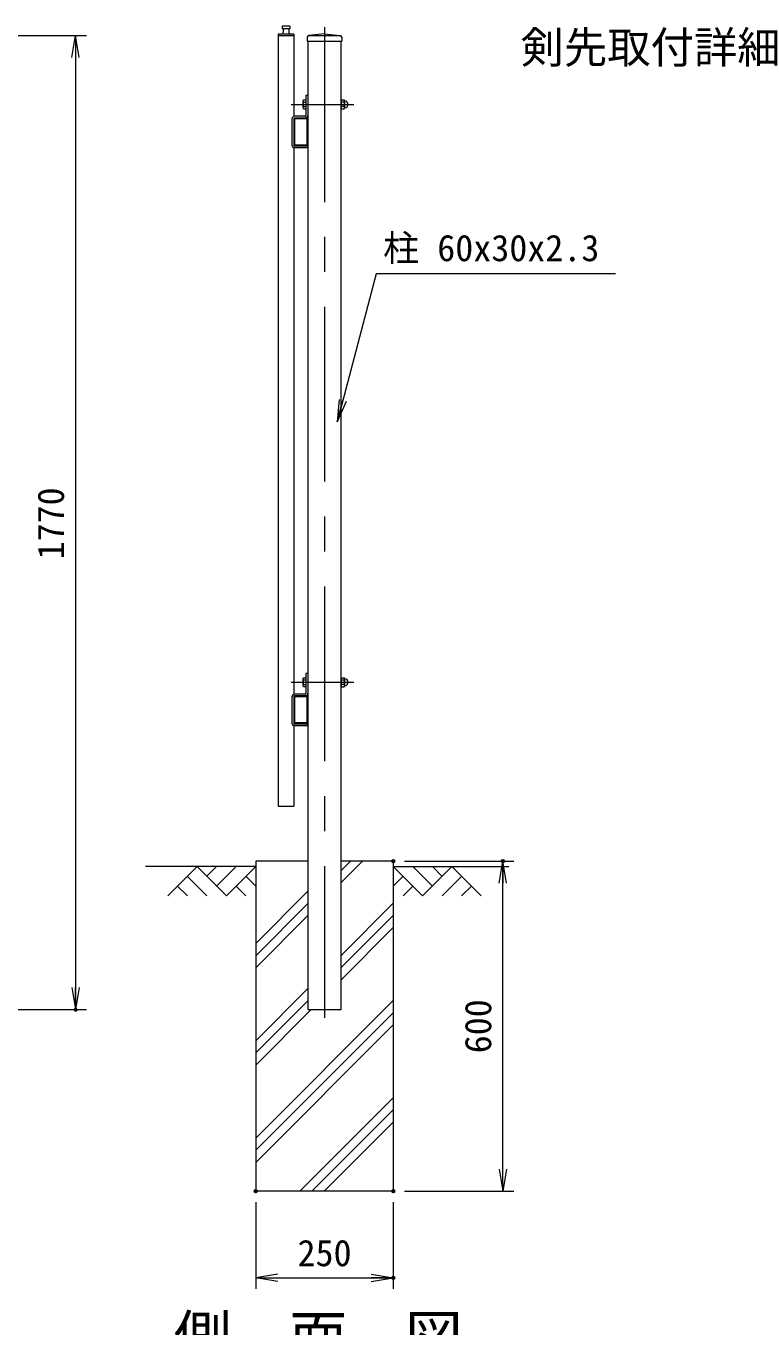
# Model space of a CAD drawing. Units: millimetres at full size. Extents: x -4200 to 4200, y -2970 to 2970.
# Drawn here: x -663 to 657, y -978 to 1386 of the extents above; entities that cross this region are included whole.
import ezdxf
from ezdxf.enums import TextEntityAlignment as Align

# ---------------------------------------------------------------- set-up
doc = ezdxf.new("R2010")
doc.units = ezdxf.units.MM
doc.header["$LTSCALE"] = 10
doc.header["$PDMODE"] = 32
doc.header["$PDSIZE"] = 5
doc.linetypes.add('USER1', pattern=[50.8, 31.75, -6.35, 6.35, -6.35])
for name, color, linetype, lineweight in [('0-0_D-STR1', 1, 'Continuous', 18), ('0-1_D-BMK', 2, 'USER1', 13), ('0-2_D-BGD', 7, 'Continuous', 18), ('0-3_D-STR4', 7, 'Continuous', 18), ('0-4_D-DCR-HCH', 7, 'Continuous', 13), ('0-5_D-STR3', 3, 'Continuous', 13), ('0-6_D-STR-DIM', 7, 'Continuous', 13), ('0-7_0', 7, 'Continuous', 18), ('0-9_D-TTL-TXT', 7, 'Continuous', 18), ('0-A_D-STR-TXT', 7, 'Continuous', 13)]:
    doc.layers.add(name, color=color, linetype=linetype, lineweight=lineweight)
doc.layers.add('0-8_Defpoints', color=253, linetype='Continuous')
doc.styles.add('ＭＳ ゴシック', font='')
doc.styles.get('ＭＳ ゴシック').set_extended_font_data('MS Gothic')

# ---------------------------------------------------------------- blocks, each defined once
blk = doc.blocks.new('_Open')
at = {"layer": '0-7_0'}
blk.add_line((-10, 1.667), (0, 0), dxfattribs=at)
blk.add_lwpolyline([(-10, -1.667), (0, 0), (-10, 0)], dxfattribs=at)

msp = doc.modelspace()

# ---------------------------------------------------------------- linework, layer by layer
at = {"layer": '0-0_D-STR1'}
for p, q in [((-204.94, 1371.2), (-204.94, -31.1)), ((-176.94, 1371.2), (-204.94, 1371.2)), ((-183.94, 1381.2), (-197.94, 1381.2)), ((-195.94, 1381.2), (-195.94, 1374.2)), ((-185.94, 1381.2), (-185.94, 1374.2)), ((-183.94, 1386.2), (-183.94, 1381.2)), ((-176.94, 1371.2), (-176.94, 1221.83)), ((-120.94, 1371.9), (-149.19, 1368.9)), ((-120.94, 1371.9), (-92.69, 1368.9)), ((-204.94, 1368.9), (-176.94, 1368.9)), ((-152.19, 1365.9), (-152.19, 1358.9)), ((-152.19, 1358.9), (-89.69, 1358.9)), ((-150.94, 1358.9), (-150.94, -401.1)), ((-149.19, 1368.9), (-92.69, 1368.9)), ((-90.94, -401.1), (-90.94, 1358.9)), ((-89.69, 1365.9), (-89.69, 1358.9)), ((-176.94, 1216.81), (-176.94, 1171)), ((-175.34, 1216.8), (-175.34, 1171)), ((-153.39, 1218.9), (-174.84, 1218.9)), ((-153.39, 1217.3), (-174.84, 1217.3)), ((-152.54, 1171), (-152.54, 1216.45)), ((-150.94, 1171), (-150.94, 1216.45)), ((-176.94, 1164.98), (-176.94, 171.83)), ((-174.84, 1170.5), (-153.04, 1170.5)), ((-174.84, 1168.9), (-153.04, 1168.9)), ((-176.94, 166.81), (-176.94, 119.5)), ((-175.34, 166.8), (-175.34, 121)), ((-153.39, 168.9), (-174.84, 168.9)), ((-153.39, 167.3), (-174.84, 167.3)), ((-152.54, 121), (-152.54, 166.45)), ((-150.94, 121), (-150.94, 166.45)), ((-174.84, 120.5), (-153.04, 120.5)), ((-174.84, 118.9), (-153.04, 118.9)), ((-176.94, 114.98), (-176.94, -31.1)), ((-204.94, -31.1), (-176.94, -31.1)), ((-150.94, -401.1), (-90.94, -401.1))]:
    msp.add_line(p, q, dxfattribs=at)
msp.add_lwpolyline([(-183.94, 1386.2), (-197.94, 1386.2), (-197.94, 1381.2)], dxfattribs=at)
for centre, radius, start, end in [((-198.94, 1374.2), 3, 270, 0), ((-182.94, 1374.2), 3, 179.99992, 270), ((-149.19, 1365.9), 3, 90, 180), ((-92.69, 1365.9), 3, 0, 90), ((-174.84, 1216.8), 2.1, 90, 180.00049), ((-174.84, 1216.8), 0.5, 90, 179.99992), ((-153.39, 1216.45), 2.45, 0, 90.00001), ((-153.39, 1216.45), 0.85, 0, 90.00002), ((-174.84, 1171), 2.1, 180.00029, 270), ((-174.84, 1171), 0.5, 179.99992, 270), ((-153.04, 1171), 0.5, 270, 0.00043), ((-153.04, 1171), 2.1, 270, 0.0003), ((-174.84, 166.8), 2.1, 90, 180.00049), ((-174.84, 166.8), 0.5, 90, 179.99992), ((-153.39, 166.45), 2.45, 0, 90.00001), ((-153.39, 166.45), 0.85, 0, 90.00002), ((-174.84, 121), 2.1, 180.00029, 270), ((-174.84, 121), 0.5, 179.99992, 270), ((-153.04, 121), 0.5, 270, 0.00043), ((-153.04, 121), 2.1, 270, 0.0003)]:
    msp.add_arc(centre, radius, start, end, dxfattribs=at)
at = {"layer": '0-1_D-BMK'}
for p, q in [((-120.94, 1383.9), (-120.94, -416.1)), ((-181.53, 1243.9), (-67.49, 1243.9)), ((-181.53, 193.9), (-67.49, 193.9))]:
    msp.add_line(p, q, dxfattribs=at)
at = {"layer": '0-2_D-BGD'}
for p, q in [((-245.94, -141.1), (-445.94, -141.1)), ((4.06, -141.1), (214.06, -141.1))]:
    msp.add_line(p, q, dxfattribs=at)
at = {"layer": '0-3_D-STR4'}
for p, q in [((-245.94, -131.1), (-245.94, -731.1)), ((-150.94, -131.1), (-245.94, -131.1)), ((4.06, -131.1), (-90.94, -131.1)), ((4.06, -131.1), (4.06, -731.1)), ((4.06, -731.1), (-245.94, -731.1))]:
    msp.add_line(p, q, dxfattribs=at)
at = {"layer": '0-4_D-DCR-HCH'}
for p, q in [((-352.36, -141.1), (-405.57, -194.31)), ((-352.36, -141.1), (-299.15, -194.31)), ((-334.62, -158.83), (-316.88, -141.1)), ((-316.88, -176.57), (-281.41, -141.1)), ((-299.15, -194.31), (-245.94, -141.1)), ((-90.94, -170.11), (-51.92, -131.1)), ((-90.94, -148.02), (-74.01, -131.1)), ((57.28, -194.31), (4.06, -141.1)), ((75.01, -176.57), (39.54, -141.1)), ((110.49, -141.1), (57.28, -194.31)), ((92.84, -158.93), (75.01, -141.1)), ((110.49, -141.1), (163.7, -194.31)), ((-370.1, -158.83), (-334.46, -194.31)), ((-263.67, -158.83), (-245.94, -176.49)), ((21.8, -158.83), (4.06, -176.49)), ((128.23, -158.83), (92.59, -194.31)), ((-387.83, -176.57), (-370.02, -194.31)), ((-281.41, -176.57), (-263.59, -194.31)), ((-245.94, -280.92), (-150.94, -185.92)), ((39.54, -176.57), (21.72, -194.31)), ((145.96, -176.57), (128.14, -194.31)), ((-245.94, -303.02), (-150.94, -208.02)), ((-90.94, -302.7), (4.06, -207.7)), ((-245.94, -325.11), (-150.94, -230.11)), ((-90.94, -324.79), (4.06, -229.79)), ((-90.94, -346.89), (4.06, -251.89)), ((-245.94, -457.7), (-150.94, -362.7)), ((-245.94, -634.47), (4.06, -384.47)), ((-245.94, -479.79), (-150.94, -384.79)), ((-245.94, -501.89), (-145.14, -401.1)), ((-245.94, -656.57), (4.06, -406.57)), ((-245.94, -678.67), (4.06, -428.67)), ((-165.78, -731.1), (4.06, -561.25)), ((-143.68, -731.1), (4.06, -583.35)), ((-121.59, -731.1), (4.06, -605.45))]:
    msp.add_line(p, q, dxfattribs=at)
at = {"layer": '0-5_D-STR3'}
for p, q in [((-154.64, 1259.9), (-154.64, 1223.7)), ((-151.44, 1259.9), (-154.64, 1259.9)), ((-151.44, 1259.9), (-151.44, 1223.7)), ((-160.14, 1250.14), (-160.14, 1237.79)), ((-159.14, 1252), (-154.64, 1252)), ((-159.14, 1247.95), (-154.64, 1247.95)), ((-159.14, 1239.85), (-154.64, 1239.85)), ((-159.14, 1235.8), (-154.64, 1235.8)), ((-154.64, 1252), (-154.64, 1235.8)), ((-150.94, 1247.9), (-151.44, 1247.9)), ((-150.94, 1239.9), (-151.44, 1239.9)), ((-90.94, 1250.08), (-90.94, 1237.73)), ((-90.94, 1250.08), (-90.94, 1237.73)), ((-89.94, 1251.94), (-85.44, 1251.94)), ((-85.44, 1247.89), (-89.94, 1247.89)), ((-85.44, 1239.79), (-89.94, 1239.79)), ((-89.94, 1235.74), (-85.44, 1235.74)), ((-84.44, 1250.08), (-84.44, 1237.73)), ((-84.44, 1250.08), (-84.44, 1237.73)), ((-180.14, 1217.3), (-180.14, 1169.5)), ((-176.94, 1217.31), (-176.94, 1169.51)), ((-156.24, 1222.1), (-175.34, 1222.1)), ((-155.74, 1218.9), (-174.84, 1218.9)), ((-151.94, 1167.9), (-175.34, 1167.9)), ((-151.94, 1164.7), (-175.34, 1164.7)), ((-151.94, 1167.9), (-151.94, 1164.7)), ((-160.14, 200.14), (-160.14, 187.79)), ((-159.14, 202), (-154.64, 202)), ((-159.14, 197.95), (-154.64, 197.95)), ((-159.14, 189.85), (-154.64, 189.85)), ((-154.64, 209.9), (-154.64, 173.7)), ((-151.44, 209.9), (-154.64, 209.9)), ((-154.64, 202), (-154.64, 185.8)), ((-151.44, 209.9), (-151.44, 173.7)), ((-150.94, 197.9), (-151.44, 197.9)), ((-150.94, 189.9), (-151.44, 189.9)), ((-90.94, 200.08), (-90.94, 187.73)), ((-90.94, 200.08), (-90.94, 187.73)), ((-89.94, 201.94), (-85.44, 201.94)), ((-85.44, 197.89), (-89.94, 197.89)), ((-85.44, 189.79), (-89.94, 189.79)), ((-84.44, 200.08), (-84.44, 187.73)), ((-84.44, 200.08), (-84.44, 187.73)), ((-180.14, 167.3), (-180.14, 119.5)), ((-176.94, 167.3), (-176.94, 119.5)), ((-156.24, 172.1), (-175.34, 172.1)), ((-155.74, 168.9), (-174.84, 168.9)), ((-159.14, 185.8), (-154.64, 185.8)), ((-89.94, 185.74), (-85.44, 185.74)), ((-151.94, 117.9), (-175.34, 117.9)), ((-151.94, 114.7), (-175.34, 114.7)), ((-151.94, 117.9), (-151.94, 114.7))]:
    msp.add_line(p, q, dxfattribs=at)
for centre, radius, start, end in [((-157.6, 1249.98), 2.54, 127.21089, 232.78911), ((-157.59, 1237.83), 2.55, 127.42505, 232.57495), ((-151.43, 1243.9), 8.7, 152.26063, 207.73937), ((-88.4, 1249.92), 2.54, 127.21089, 232.78911), ((-88.39, 1237.77), 2.55, 127.42505, 232.57495), ((-82.23, 1243.84), 8.7, 152.26063, 207.73937), ((-93.14, 1243.84), 8.7, 332.26063, 27.73937), ((-86.97, 1249.92), 2.54, 307.21089, 52.78911), ((-86.98, 1237.77), 2.55, 307.42505, 52.57495), ((-84.06, 1250.79), 0.5, 189.83916, 262.83194), ((-84.06, 1236.9), 0.5, 97.16806, 163.42019), ((-84.94, 1243.84), 6.5, 277.16806, 82.83194), ((-175.34, 1217.3), 4.8, 90, 180), ((-175.34, 1217.3), 1.6, 90, 180), ((-156.24, 1223.7), 1.6, 270, 0), ((-156.24, 1223.7), 4.8, 270, 0), ((-175.34, 1169.5), 4.8, 180, 270), ((-175.34, 1169.5), 1.6, 180, 270), ((-157.6, 199.98), 2.54, 127.21089, 232.78911), ((-157.59, 187.83), 2.55, 127.42505, 232.57495), ((-151.43, 193.9), 8.7, 152.26063, 207.73937), ((-88.4, 199.92), 2.54, 127.21089, 232.78911), ((-88.39, 187.77), 2.55, 127.42505, 232.57495), ((-82.23, 193.84), 8.7, 152.26063, 207.73937), ((-93.14, 193.84), 8.7, 332.26063, 27.73937), ((-86.97, 199.92), 2.54, 307.21089, 52.78911), ((-86.98, 187.77), 2.55, 307.42505, 52.57495), ((-84.06, 200.79), 0.5, 189.83916, 262.83194), ((-84.94, 193.84), 6.5, 277.16806, 82.83194), ((-175.34, 167.3), 4.8, 90, 180), ((-175.34, 167.3), 1.6, 90, 180), ((-156.24, 173.7), 1.6, 270, 0), ((-156.24, 173.7), 4.8, 270, 0), ((-84.06, 186.9), 0.5, 97.16806, 163.42019), ((-175.34, 119.5), 4.8, 180, 270), ((-175.34, 119.5), 1.6, 180, 270)]:
    msp.add_arc(centre, radius, start, end, dxfattribs=at)
at = {"layer": '0-6_D-STR-DIM'}
for p, q in [((-1103.95, 1368.9), (-552.95, 1368.9)), ((-572.95, 1368.9), (-572.95, -401.1)), ((24.06, -131.1), (223.08, -131.1)), ((203.08, -731.1), (203.08, -131.1)), ((-1240.45, -401.1), (-552.95, -401.1)), ((24.06, -731.1), (223.08, -731.1)), ((-245.94, -751.1), (-245.94, -908.41)), ((4.06, -751.1), (4.06, -908.41)), ((-245.94, -888.41), (4.06, -888.41))]:
    msp.add_line(p, q, dxfattribs=at)
at = {"layer": '0-8_Defpoints'}
for p in [(4.06, -131.1), (203.08, -131.1), (-572.95, -401.1), (-245.94, -731.1), (4.06, -731.1), (4.06, -731.1), (4.06, -888.41)]:
    msp.add_point(p, dxfattribs=at)
at = {"layer": '0-A_D-STR-TXT'}
msp.add_lwpolyline([(407.5, 935.75), (-27.19, 935.75), (-97.54, 668.84)], dxfattribs=at)

# ---------------------------------------------------------------- block references
at = {"layer": '0-6_D-STR-DIM', "xscale": 4, "yscale": 4}
for p, rotation in [((-572.95, 1368.9), 90), ((203.08, -131.1), 90), ((-572.95, -401.1), 270), ((203.08, -731.1), 270), ((-245.94, -888.41), 180)]:
    msp.add_blockref('_Open', p, dxfattribs=dict(at, rotation=rotation))
msp.add_blockref('_Open', (4.06, -888.41), dxfattribs=at)
at = {"layer": '0-A_D-STR-TXT', "xscale": 4, "yscale": 4, "rotation": 255.23423}
msp.add_blockref('_Open', (-98.05, 666.91), dxfattribs=at)

# ---------------------------------------------------------------- texts
at = {"layer": '0-6_D-STR-DIM', "style": 'ＭＳ ゴシック'}
for s, p in [('1770', (-579.7, 416.98)), ('600', (196.33, -480.36))]:
    msp.add_text(s, height=48.09, rotation=90, dxfattribs=at).set_placement(p, align=Align.BOTTOM_LEFT)
msp.add_text('250', height=48.09, dxfattribs=at).set_placement((-169.95, -881.66), align=Align.BOTTOM_LEFT)
at = {"layer": '0-9_D-TTL-TXT', "style": 'ＭＳ ゴシック'}
for s, height, p in [('剣先取付詳細', 57.7, (235.11, 1301.23)), ('側\u3000面\u3000図', 76.98, (-394.82, -1056.66))]:
    msp.add_text(s, height=height, dxfattribs=at).set_placement(p, align=Align.BOTTOM_LEFT)
at = {"layer": '0-A_D-STR-TXT', "style": 'ＭＳ ゴシック'}
msp.add_text('柱 60x30x2.3', height=48.09, dxfattribs=at).set_placement((-14.47, 944.46), align=Align.BOTTOM_LEFT)

doc.saveas('drawing.dxf')
